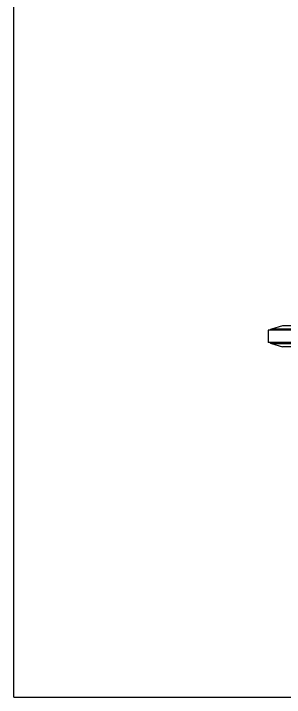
# Model space of a CAD drawing. Header units: millimetres. Extents: x 324 to 7054, y -67 to 2159.
# Drawn here: x 324 to 542, y -67 to 484 of the extents above; entities that cross this region are included whole.
import ezdxf

# ---------------------------------------------------------------- set-up
doc = ezdxf.new("R2010")
doc.units = ezdxf.units.MM
doc.header["$LTSCALE"] = 153.67
doc.layers.get('0').update_dxf_attribs({"linetype": 'CONTINUOUS'})
doc.layers.add('02___PRT_ALL_AXES', color=7, linetype='CONTINUOUS')

msp = doc.modelspace()

# ---------------------------------------------------------------- linework, layer by layer
at = {"linetype": 'Continuous'}
msp.add_line((324, -67), (324, 2159), dxfattribs=at)
msp.add_line((324, -67), (7054, -67))
at = {"layer": '02___PRT_ALL_AXES', "linetype": 'Continuous'}
for p, q in [((540.5752, 232.49176), (531.63665, 229.75897)), ((926.76986, 232.49176), (540.5752, 232.49176)), ((936.89175, 229), (529.01376, 229)), ((529.01376, 229), (529.01376, 219)), ((935.58959, 229.75897), (531.63665, 229.75897)), ((934.08209, 219), (529.01376, 219)), ((531.63665, 218.24103), (540.5752, 215.50824)), ((531.63665, 218.24103), (935.74636, 218.24103)), ((926.47439, 215.50824), (540.5752, 215.50824))]:
    msp.add_line(p, q, dxfattribs=at)
for centre, start, end in [((532.51376, 226.89006), 107, 135.1017498), ((532.51376, 221.10994), 224.8982502, 253)]:
    msp.add_arc(centre, 3, start, end, dxfattribs=at)

doc.saveas('drawing.dxf')
